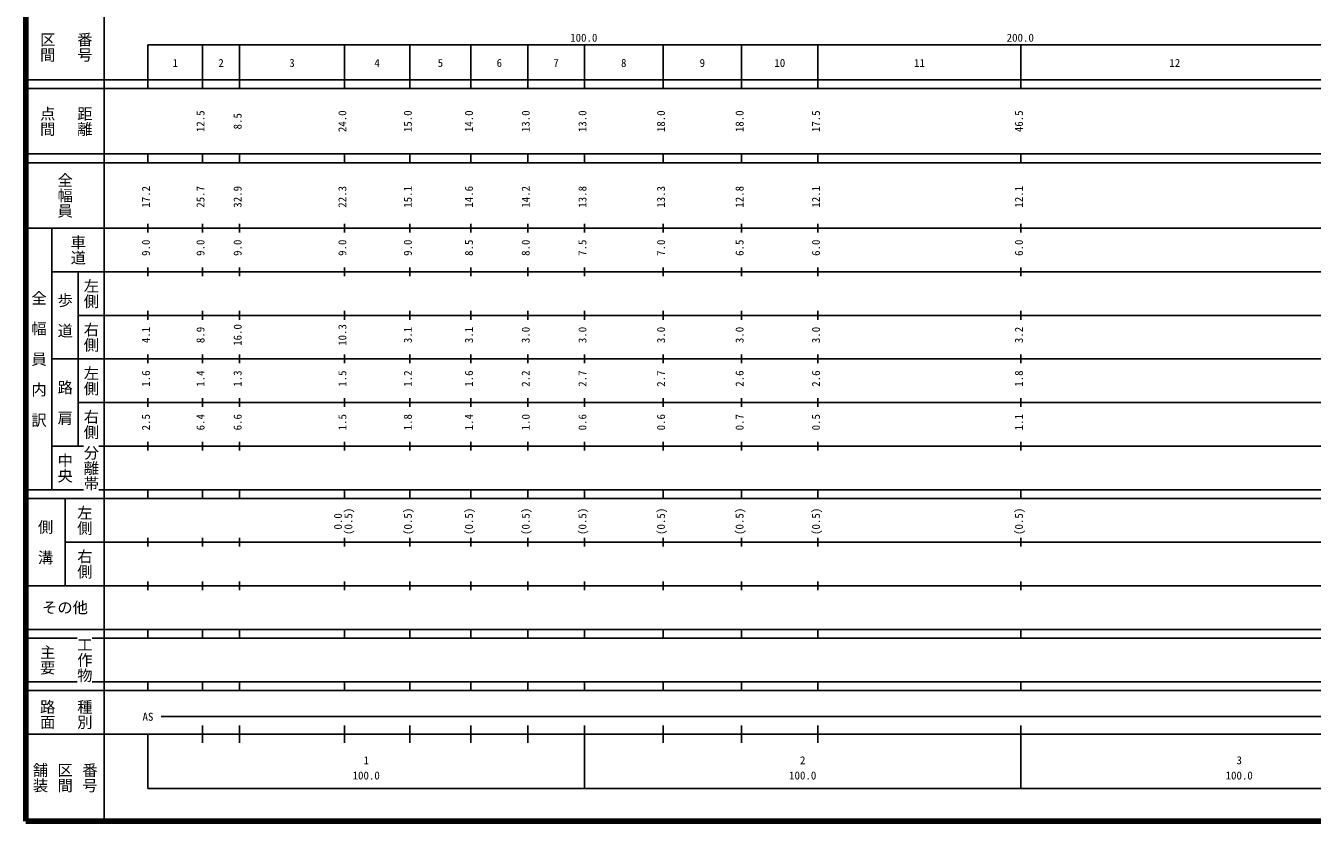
# Model space of a CAD drawing. Units: millimetres on the paper, enlarged 1000 times. Extents: x 40000 to 680000, y 20000 to 380000.
# Drawn here: x 40000 to 334742, y 20000 to 202409 of the extents above; entities that cross this region are included whole.
import ezdxf
from ezdxf.enums import TextEntityAlignment as Align

# ---------------------------------------------------------------- set-up
doc = ezdxf.new("R2010")
doc.units = ezdxf.units.MM
doc.header["$LTSCALE"] = 1000
doc.layers.add('M-TTL', color=2, linetype='Continuous', lineweight=140)
doc.layers.add('M-TTL-BAND', color=7, linetype='Continuous', lineweight=25)
doc.styles.add('@ＭＳ ゴシック', font='')
doc.styles.add('ＭＳ ゴシック', font='')
doc.styles.get('@ＭＳ ゴシック').set_extended_font_data('@MS Gothic')
doc.styles.get('ＭＳ ゴシック').set_extended_font_data('MS Gothic')

msp = doc.modelspace()

# ---------------------------------------------------------------- linework, layer by layer
at = {"layer": 'M-TTL'}
for p, q in [((40000, 380000), (40000, 20000)), ((40000, 20000), (680000, 20000))]:
    msp.add_line(p, q, dxfattribs=at)
at = {"layer": 'M-TTL-BAND'}
for p, q in [((58000, 370000), (58000, 20000)), ((68000, 198000), (579000, 198000)), ((68000, 198000), (68000, 188000)), ((80500, 188000), (80500, 198000)), ((89000, 188000), (89000, 198000)), ((113000, 188000), (113000, 198000)), ((128000, 188000), (128000, 198000)), ((142000, 188000), (142000, 198000)), ((155000, 188000), (155000, 198000)), ((168000, 188000), (168000, 198000)), ((186000, 188000), (186000, 198000)), ((204000, 188000), (204000, 198000)), ((221500, 188000), (221500, 198000)), ((268000, 188000), (268000, 198000)), ((40000, 190000), (579000, 190000)), ((40000, 188000), (579000, 188000)), ((40000, 173000), (579000, 173000)), ((40000, 171000), (579000, 171000)), ((68000, 171000), (68000, 173000)), ((80500, 171000), (80500, 173000)), ((89000, 171000), (89000, 173000)), ((113000, 171000), (113000, 173000)), ((128000, 171000), (128000, 173000)), ((142000, 171000), (142000, 173000)), ((155000, 171000), (155000, 173000)), ((168000, 171000), (168000, 173000)), ((186000, 171000), (186000, 173000)), ((204000, 171000), (204000, 173000)), ((221500, 171000), (221500, 173000)), ((268000, 171000), (268000, 173000)), ((68000, 155000), (68000, 157000)), ((80500, 155000), (80500, 157000)), ((89000, 155000), (89000, 157000)), ((113000, 155000), (113000, 157000)), ((128000, 155000), (128000, 157000)), ((142000, 155000), (142000, 157000)), ((155000, 155000), (155000, 157000)), ((168000, 155000), (168000, 157000)), ((186000, 155000), (186000, 157000)), ((204000, 155000), (204000, 157000)), ((221500, 155000), (221500, 157000)), ((268000, 155000), (268000, 157000)), ((40000, 156000), (579000, 156000)), ((46000, 96000), (46000, 156000)), ((46000, 146000), (579000, 146000)), ((52000, 146000), (52000, 106000)), ((68000, 145000), (68000, 147000)), ((80500, 145000), (80500, 147000)), ((89000, 145000), (89000, 147000)), ((113000, 145000), (113000, 147000)), ((128000, 145000), (128000, 147000)), ((142000, 145000), (142000, 147000)), ((155000, 145000), (155000, 147000)), ((168000, 145000), (168000, 147000)), ((186000, 145000), (186000, 147000)), ((204000, 145000), (204000, 147000)), ((221500, 145000), (221500, 147000)), ((268000, 145000), (268000, 147000)), ((52000, 136000), (579000, 136000)), ((68000, 135000), (68000, 137000)), ((80500, 135000), (80500, 137000)), ((89000, 135000), (89000, 137000)), ((113000, 135000), (113000, 137000)), ((128000, 135000), (128000, 137000)), ((142000, 135000), (142000, 137000)), ((155000, 135000), (155000, 137000)), ((168000, 135000), (168000, 137000)), ((186000, 135000), (186000, 137000)), ((204000, 135000), (204000, 137000)), ((221500, 135000), (221500, 137000)), ((268000, 135000), (268000, 137000)), ((68000, 125000), (68000, 127000)), ((80500, 125000), (80500, 127000)), ((89000, 125000), (89000, 127000)), ((113000, 125000), (113000, 127000)), ((128000, 125000), (128000, 127000)), ((142000, 125000), (142000, 127000)), ((155000, 125000), (155000, 127000)), ((168000, 125000), (168000, 127000)), ((186000, 125000), (186000, 127000)), ((204000, 125000), (204000, 127000)), ((221500, 125000), (221500, 127000)), ((268000, 125000), (268000, 127000)), ((46000, 126000), (579000, 126000)), ((52000, 116000), (579000, 116000)), ((68000, 115000), (68000, 117000)), ((80500, 115000), (80500, 117000)), ((89000, 115000), (89000, 117000)), ((113000, 115000), (113000, 117000)), ((128000, 115000), (128000, 117000)), ((142000, 115000), (142000, 117000)), ((155000, 115000), (155000, 117000)), ((168000, 115000), (168000, 117000)), ((186000, 115000), (186000, 117000)), ((204000, 115000), (204000, 117000)), ((221500, 115000), (221500, 117000)), ((268000, 115000), (268000, 117000)), ((68000, 105000), (68000, 107000)), ((80500, 105000), (80500, 107000)), ((89000, 105000), (89000, 107000)), ((113000, 105000), (113000, 107000)), ((128000, 105000), (128000, 107000)), ((142000, 105000), (142000, 107000)), ((155000, 105000), (155000, 107000)), ((168000, 105000), (168000, 107000)), ((186000, 105000), (186000, 107000)), ((204000, 105000), (204000, 107000)), ((221500, 105000), (221500, 107000)), ((268000, 105000), (268000, 107000)), ((46000, 106000), (53250, 106000)), ((56750, 106000), (579000, 106000)), ((40000, 96000), (53250, 96000)), ((56750, 96000), (579000, 96000)), ((68000, 94000), (68000, 96000)), ((80500, 94000), (80500, 96000)), ((89000, 94000), (89000, 96000)), ((113000, 94000), (113000, 96000)), ((128000, 94000), (128000, 96000)), ((142000, 94000), (142000, 96000)), ((155000, 94000), (155000, 96000)), ((168000, 94000), (168000, 96000)), ((186000, 94000), (186000, 96000)), ((204000, 94000), (204000, 96000)), ((221500, 94000), (221500, 96000)), ((268000, 94000), (268000, 96000)), ((40000, 94000), (579000, 94000)), ((49000, 94000), (49000, 74000)), ((49000, 84000), (579000, 84000)), ((68000, 83000), (68000, 85000)), ((80500, 83000), (80500, 85000)), ((89000, 83000), (89000, 85000)), ((113000, 83000), (113000, 85000)), ((128000, 83000), (128000, 85000)), ((142000, 83000), (142000, 85000)), ((155000, 83000), (155000, 85000)), ((168000, 83000), (168000, 85000)), ((186000, 83000), (186000, 85000)), ((204000, 83000), (204000, 85000)), ((221500, 83000), (221500, 85000)), ((268000, 83000), (268000, 85000)), ((40000, 74000), (579000, 74000)), ((68000, 73000), (68000, 75000)), ((80500, 73000), (80500, 75000)), ((89000, 73000), (89000, 75000)), ((113000, 73000), (113000, 75000)), ((128000, 73000), (128000, 75000)), ((142000, 73000), (142000, 75000)), ((155000, 73000), (155000, 75000)), ((168000, 73000), (168000, 75000)), ((186000, 73000), (186000, 75000)), ((204000, 73000), (204000, 75000)), ((221500, 73000), (221500, 75000)), ((268000, 73000), (268000, 75000)), ((40000, 64000), (579000, 64000)), ((40000, 62000), (51750, 62000)), ((55250, 62000), (579000, 62000)), ((68000, 62000), (68000, 64000)), ((80500, 62000), (80500, 64000)), ((89000, 62000), (89000, 64000)), ((113000, 62000), (113000, 64000)), ((128000, 62000), (128000, 64000)), ((142000, 62000), (142000, 64000)), ((155000, 62000), (155000, 64000)), ((168000, 62000), (168000, 64000)), ((186000, 62000), (186000, 64000)), ((204000, 62000), (204000, 64000)), ((221500, 62000), (221500, 64000)), ((268000, 62000), (268000, 64000)), ((40000, 52000), (51750, 52000)), ((55250, 52000), (579000, 52000)), ((68000, 50000), (68000, 52000)), ((80500, 50000), (80500, 52000)), ((89000, 50000), (89000, 52000)), ((113000, 50000), (113000, 52000)), ((128000, 50000), (128000, 52000)), ((142000, 50000), (142000, 52000)), ((155000, 50000), (155000, 52000)), ((168000, 50000), (168000, 52000)), ((186000, 50000), (186000, 52000)), ((204000, 50000), (204000, 52000)), ((221500, 50000), (221500, 52000)), ((268000, 50000), (268000, 52000)), ((40000, 50000), (579000, 50000)), ((71000, 44000), (545500, 44000)), ((80500, 38000), (80500, 42000)), ((89000, 38000), (89000, 42000)), ((113000, 38000), (113000, 42000)), ((128000, 38000), (128000, 42000)), ((142000, 38000), (142000, 42000)), ((155000, 38000), (155000, 42000)), ((168000, 27500), (168000, 42000)), ((186000, 38000), (186000, 42000)), ((204000, 38000), (204000, 42000)), ((221500, 38000), (221500, 42000)), ((268000, 27500), (268000, 42000)), ((40000, 40000), (579000, 40000)), ((68000, 40000), (68000, 27500)), ((68000, 27500), (579000, 27500))]:
    msp.add_line(p, q, dxfattribs=at)

# ---------------------------------------------------------------- texts
at = {"layer": 'M-TTL-BAND', "style": '@ＭＳ ゴシック'}
for s, p in [('区間', (45000, 197500)), ('番号', (53500, 197500)), ('点間', (45000, 180500)), ('距離', (53500, 180500)), ('全幅員', (49000, 163500)), ('車道', (52000, 151000)), ('全\u3000幅\u3000員\u3000内\u3000訳', (43000, 126000)), ('左側', (55000, 141000)), ('歩\u3000道', (49000, 136000)), ('右側', (55000, 131000)), ('左側', (55000, 121000)), ('路\u3000肩', (49000, 116000)), ('右側', (55000, 111000)), ('中央', (49000, 101000)), ('分離帯', (55000, 101000)), ('左側', (53500, 89000)), ('側\u3000溝', (44500, 84000)), ('右側', (53500, 79000)), ('主要', (45000, 57000)), ('工作物', (53500, 57000)), ('路面', (45000, 44500)), ('種別', (53500, 44500)), ('舗装', (43333, 30000)), ('区間', (49000, 30000)), ('番号', (54667, 30000))]:
    msp.add_text(s, height=2566, rotation=270, dxfattribs=at).set_placement(p, align=Align.MIDDLE_CENTER)
at = {"layer": 'M-TTL-BAND', "style": 'ＭＳ ゴシック'}
for s, p in [('100.0', (167844, 198195)), ('200.0', (267844, 198195)), ('1', (74250, 192405)), ('2', (84750, 192405)), ('3', (101000, 192405)), ('4', (120500, 192405)), ('5', (135000, 192405)), ('6', (148500, 192405)), ('7', (161500, 192405)), ('8', (177000, 192405)), ('9', (195000, 192405)), ('10', (212750, 192405)), ('11', (244750, 192405)), ('12', (303250, 192405)), ('AS', (68000, 42500)), ('1', (118000, 32523)), ('2', (218000, 32523)), ('3', (318000, 32523)), ('100.0', (118000, 29033)), ('100.0', (218000, 29033)), ('100.0', (318000, 29033))]:
    msp.add_text(s, height=1833, dxfattribs=at).set_placement(p, align=Align.BOTTOM_CENTER)
for s, p in [('12.5', (81500, 180500)), ('24.0', (114000, 180500)), ('15.0', (129000, 180500)), ('14.0', (143000, 180500)), ('13.0', (156000, 180500)), ('13.0', (169000, 180500)), ('18.0', (187000, 180500)), ('18.0', (205000, 180500)), ('17.5', (222500, 180500)), ('46.5', (269000, 180500)), ('8.5', (90000, 180500)), ('17.2', (69000, 163174)), ('25.7', (81500, 163174)), ('32.9', (90000, 163174)), ('22.3', (114000, 163174)), ('15.1', (129000, 163174)), ('14.6', (143000, 163174)), ('14.2', (156000, 163174)), ('13.8', (169000, 163174)), ('13.3', (187000, 163174)), ('12.8', (205000, 163174)), ('12.1', (222500, 163174)), ('12.1', (269000, 163174)), ('9.0', (69000, 151500)), ('9.0', (81500, 151500)), ('9.0', (90000, 151500)), ('9.0', (114000, 151500)), ('9.0', (129000, 151500)), ('8.5', (143000, 151500)), ('8.0', (156000, 151500)), ('7.5', (169000, 151500)), ('7.0', (187000, 151500)), ('6.5', (205000, 151500)), ('6.0', (222500, 151500)), ('6.0', (269000, 151500)), ('4.1', (69000, 131500)), ('8.9', (81500, 131500)), ('16.0', (90000, 131500)), ('10.3', (114000, 131500)), ('3.1', (129000, 131500)), ('3.1', (143000, 131500)), ('3.0', (156000, 131500)), ('3.0', (169000, 131500)), ('3.0', (187000, 131500)), ('3.0', (205000, 131500)), ('3.0', (222500, 131500)), ('3.2', (269000, 131500)), ('1.6', (69000, 121500)), ('1.4', (81500, 121500)), ('1.3', (90000, 121500)), ('1.5', (114000, 121500)), ('1.2', (129000, 121500)), ('1.6', (143000, 121500)), ('2.2', (156000, 121500)), ('2.7', (169000, 121500)), ('2.7', (187000, 121500)), ('2.6', (205000, 121500)), ('2.6', (222500, 121500)), ('1.8', (269000, 121500)), ('2.5', (69000, 111500)), ('6.4', (81500, 111500)), ('6.6', (90000, 111500)), ('1.5', (114000, 111500)), ('1.8', (129000, 111500)), ('1.4', (143000, 111500)), ('1.0', (156000, 111500)), ('0.6', (169000, 111500)), ('0.6', (187000, 111500)), ('0.7', (205000, 111500)), ('0.5', (222500, 111500)), ('1.1', (269000, 111500)), ('(0.5)', (115370, 88764)), ('(0.5)', (129000, 88764)), ('(0.5)', (143000, 88764)), ('(0.5)', (156000, 88764)), ('(0.5)', (169000, 88764)), ('(0.5)', (187000, 88764)), ('(0.5)', (205000, 88764)), ('(0.5)', (222500, 88764)), ('(0.5)', (269000, 88764)), ('0.0', (113000, 88764))]:
    msp.add_text(s, height=1833, rotation=90, dxfattribs=at).set_placement(p, align=Align.BOTTOM_CENTER)
msp.add_text('その他', height=2566, dxfattribs=at).set_placement((49000, 69000), align=Align.MIDDLE_CENTER)

doc.saveas('drawing.dxf')
